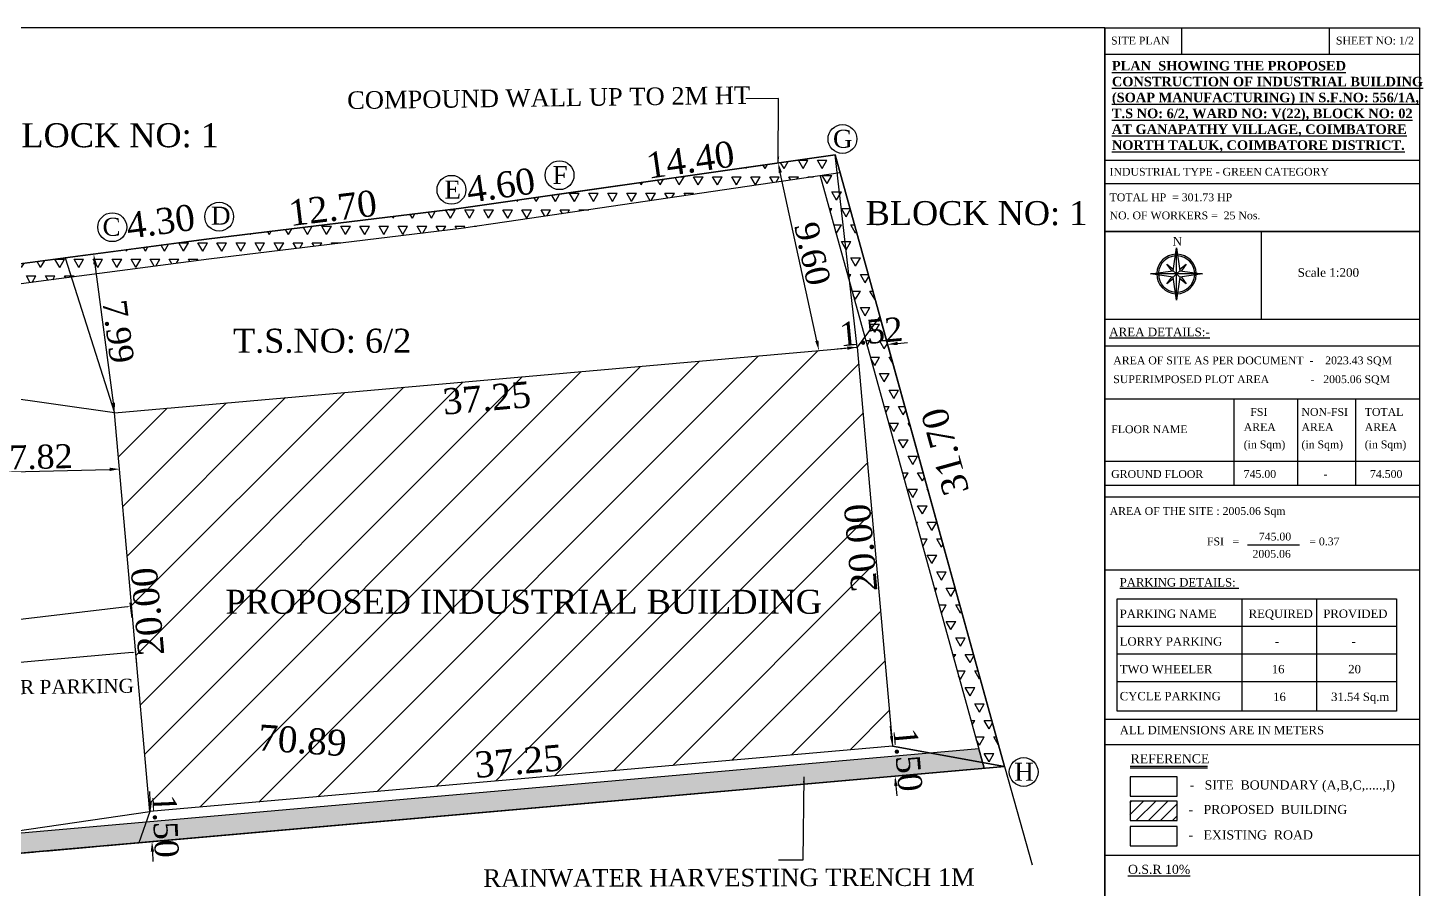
# Model space of a CAD drawing. Header units: metres. Extents: x 3660 to 3928, y -2018 to -1928.
# Drawn here: x 3696.3 to 3766, y -1977.8 to -1934.8 of the extents above; entities that cross this region are included whole.
import ezdxf

# ---------------------------------------------------------------- set-up
doc = ezdxf.new("R2010")
doc.units = ezdxf.units.M
doc.header["$LTSCALE"] = 2
for name, pattern in [('ACAD_ISO02W100', [15, 12, -3]), ('CONTINOUS', [0]), ('PHANTOM', [2.5, 1.25, -0.25, 0.25, -0.25, 0.25, -0.25])]:
    doc.linetypes.add(name, pattern=pattern)
for name, color, linetype in [('3', 4, 'PHANTOM'), ('BLK_1_LVL_0_BLDG_FOOT_PRINT', 1, 'Continuous'), ('BLK_1_LVL_0_FRONT_SETBACK', 2, 'Continuous'), ('BLK_1_LVL_0_REAR_SETBACK', 11, 'Continuous'), ('BLK_1_LVL_0_SIDE_SETBACK1', 171, 'Continuous'), ('BLK_1_LVL_0_SIDE_SETBACK2', 102, 'Continuous'), ('PLOT_BOUNDARY', 70, 'Continuous'), ('RWH', 130, 'Continuous')]:
    doc.layers.add(name, color=color, linetype=linetype)
doc.layers.add('SHORTEST_DIST_TO_ROAD', color=6, linetype='Continuous', plot=False)
doc.styles.add('1', font='times.ttf')
doc.styles.add('ANAND', font='times.ttf')
doc.styles.get("Standard").update_dxf_attribs({"font": 'arial.ttf'})
doc.styles.add('style3', font='times.ttf')
doc.dimstyles.new('SETBACK', dxfattribs={"dimtxt": 1.25, "dimasz": 0.5, "dimexe": 0.18, "dimexo": 0.0625, "dimgap": 0.09, "dimtad": 1, "dimzin": 0, "dimdsep": 46, "dimtxsty": 'ANAND', "dimcen": 0.09, "dimse1": 1, "dimse2": 1, "dimadec": 0, "dimazin": 0, "dimtfac": 1, "dimtix": 1, "dimtofl": 0, "dimtmove": 2, "dimatfit": 0, "dimfxl": 0, "dimtolj": 1, "dimtzin": 0, "dimarcsym": 0})
doc.dimstyles.new('SITE PLAN', dxfattribs={"dimtxt": 1.75, "dimasz": 0.5, "dimexe": 0.18, "dimexo": 0.0625, "dimgap": 0.09, "dimtad": 1, "dimzin": 0, "dimdsep": 46, "dimtxsty": 'ANAND', "dimcen": 0.09, "dimse1": 1, "dimse2": 1, "dimsd1": 1, "dimsd2": 1, "dimadec": 0, "dimazin": 0, "dimtfac": 1, "dimtix": 1, "dimtofl": 0, "dimtmove": 2, "dimatfit": 0, "dimfxl": 0, "dimtolj": 1, "dimtzin": 0, "dimarcsym": 0})
doc.dimstyles.new('STANDARD$0', dxfattribs={"dimtxt": 7, "dimasz": 3, "dimexe": 3, "dimexo": 1, "dimgap": 1.5, "dimtad": 1, "dimdec": 1, "dimzin": 1, "dimdsep": 46, "dimlunit": 4, "dimtxsty": 'Standard', "dimblk": 'OBLIQUE', "dimcen": 0.09375, "dimdle": 1, "dimclrd": 8, "dimclre": 8, "dimclrt": 7, "dimadec": 1, "dimazin": 0, "dimtfac": 1, "dimtdec": 1, "dimtix": 1, "dimtmove": 2, "dimatfit": 3, "dimldrblk": 'ARCHTICK', "dimfxl": 0, "dimfrac": 2, "dimtolj": 1, "dimtzin": 0, "dimarcsym": 0})
doc.dimstyles.new('V1', dxfattribs={"dimtxt": 0.5, "dimasz": 0.3, "dimexe": 0.18, "dimexo": 0.0625, "dimgap": 0.09, "dimtad": 1, "dimzin": 0, "dimdsep": 46, "dimtxsty": 'ANAND', "dimcen": 0.09, "dimse1": 1, "dimse2": 1, "dimadec": 0, "dimazin": 0, "dimtfac": 1, "dimtix": 1, "dimtofl": 0, "dimtmove": 2, "dimatfit": 0, "dimfxl": 0, "dimtolj": 1, "dimtzin": 0, "dimarcsym": 0})

# ---------------------------------------------------------------- blocks, each defined once
blk = doc.blocks.new('*D80')
at = {"layer": 'Defpoints', "color": 0}
for p in [(3700.861, -1945.622), (3700.905, -1945.953), (3686.629, -1947.832)]:
    blk.add_point(p, dxfattribs=at)
at = {"color": 0, "insert": (3693.693, -1945.949), "char_height": 1.3, "attachment_point": 5, "rotation": 7.49711, "style": 'ANAND'}
blk.add_mtext('\\A1;14.40', dxfattribs=at)
blk = doc.blocks.new('*D81')
at = {"layer": 'Defpoints', "color": 0}
for p in [(3736.585, -1941.166), (3722.272, -1942.803), (3722.33, -1943.207)]:
    blk.add_point(p, dxfattribs=at)
at = {"color": 0, "insert": (3729.349, -1941.426), "char_height": 1.3, "attachment_point": 5, "rotation": 8.14837, "style": 'ANAND'}
blk.add_mtext('\\A1;14.40', dxfattribs=at)
blk = doc.blocks.new('*D82')
at = {"layer": 'Defpoints', "color": 0}
for p in [(3717.707, -1943.371), (3722.33, -1943.207), (3717.777, -1943.859)]:
    blk.add_point(p, dxfattribs=at)
at = {"color": 0, "insert": (3719.877, -1942.701), "char_height": 1.3, "attachment_point": 5, "rotation": 8.14837, "style": 'ANAND'}
blk.add_mtext('\\A1;4.60', dxfattribs=at)
blk = doc.blocks.new('*D83')
at = {"layer": 'Defpoints', "color": 0}
for p in [(3717.718, -1943.377), (3717.777, -1943.859), (3705.167, -1945.384)]:
    blk.add_point(p, dxfattribs=at)
at = {"color": 0, "insert": (3711.481, -1943.838), "char_height": 1.3, "attachment_point": 5, "rotation": 6.89695, "style": 'ANAND'}
blk.add_mtext('\\A1;12.70', dxfattribs=at)
blk = doc.blocks.new('*D73')
at = {"layer": 'Defpoints', "color": 0}
for p in [(3705.113, -1944.968), (3705.168, -1945.384), (3700.905, -1945.953)]:
    blk.add_point(p, dxfattribs=at)
at = {"color": 0, "insert": (3702.881, -1944.507), "char_height": 1.3, "attachment_point": 5, "rotation": 7.61201, "style": 'ANAND'}
blk.add_mtext('\\A1;4.30', dxfattribs=at)
blk = doc.blocks.new('*D84')
at = {"layer": 'Defpoints', "color": 0}
for p in [(3674.319, -1966.893), (3745.066, -1971.391), (3745.044, -1971.716)]:
    blk.add_point(p, dxfattribs=at)
at = {"color": 0, "insert": (3709.967, -1970.431), "char_height": 1.3, "attachment_point": 5, "rotation": 356.09877, "style": 'ANAND'}
blk.add_mtext('\\A1;70.89', dxfattribs=at)
blk = doc.blocks.new('*D86')
at = {"layer": 'Defpoints', "color": 0}
for p in [(3736.585, -1941.166), (3743.835, -1972.051), (3745.044, -1971.716)]:
    blk.add_point(p, dxfattribs=at)
at = {"color": 0, "insert": (3742.087, -1955.998), "char_height": 1.3, "attachment_point": 5, "rotation": 105.47755, "style": 'ANAND'}
blk.add_mtext('\\A1;31.70', dxfattribs=at)
blk = doc.blocks.new('*D87')
at = {"layer": 'Defpoints', "color": 0}
for p in [(3737.691, -1950.781), (3737.776, -1951.745), (3700.585, -1954.055)]:
    blk.add_point(p, dxfattribs=at)
at = {"color": 0, "insert": (3719.179, -1953.327), "char_height": 1.3, "attachment_point": 5, "rotation": 5.04129, "style": 'ANAND'}
blk.add_mtext('\\A1;37.25', dxfattribs=at)
blk = doc.blocks.new('*D88')
at = {"layer": 'Defpoints', "color": 0}
for p in [(3700.585, -1954.055), (3701.75, -1953.952), (3702.342, -1973.977)]:
    blk.add_point(p, dxfattribs=at)
at = {"color": 0, "insert": (3702.242, -1963.984), "char_height": 1.3, "attachment_point": 5, "rotation": 95.04129, "style": 'ANAND'}
blk.add_mtext('\\A1;20.00', dxfattribs=at)
blk = doc.blocks.new('*D89')
at = {"layer": 'Defpoints', "color": 0}
for p in [(3737.691, -1950.781), (3739.448, -1970.704), (3738.002, -1970.831)]:
    blk.add_point(p, dxfattribs=at)
at = {"color": 0, "insert": (3737.873, -1960.804), "char_height": 1.3, "attachment_point": 5, "rotation": 95.04129, "style": 'ANAND'}
blk.add_mtext('\\A1;20.00', dxfattribs=at)
blk = doc.blocks.new('*D90')
at = {"layer": 'Defpoints', "color": 0}
for p in [(3739.448, -1970.704), (3702.277, -1973.237), (3702.342, -1973.977)]:
    blk.add_point(p, dxfattribs=at)
at = {"color": 0, "insert": (3720.778, -1971.467), "char_height": 1.3, "attachment_point": 5, "rotation": 5.04129, "style": 'ANAND'}
blk.add_mtext('\\A1;37.25', dxfattribs=at)
blk = doc.blocks.new('*D91')
at = {"layer": 'Defpoints', "color": 0}
for p in [(3701.64, -1966.021), (3701.698, -1966.67, 0.001), (3674.694, -1969.052, 0.001)]:
    blk.add_point(p, dxfattribs=at)
at = {"layer": 'SHORTEST_DIST_TO_ROAD', "color": 0, "lineweight": -2}
for p, q in [((3701.692, -1966.608), (3701.625, -1965.842)), ((3701.461, -1966.037), (3688.674, -1967.165)), ((3674.816, -1968.387), (3687.603, -1967.259)), ((3674.689, -1968.99), (3674.621, -1968.224))]:
    blk.add_line(p, q, dxfattribs=at)
at = {"layer": 'SHORTEST_DIST_TO_ROAD', "color": 0}
for points in [[(3701.458, -1966.007), (3701.464, -1966.067), (3701.64, -1966.021)], [(3674.813, -1968.358), (3674.819, -1968.417), (3674.637, -1968.403)]]:
    blk.add_solid(points, dxfattribs=at)
at = {"layer": 'SHORTEST_DIST_TO_ROAD', "color": 0, "insert": (3688.139, -1967.212), "char_height": 0.18, "attachment_point": 5}
blk.add_mtext('\\A1;27.1085', dxfattribs=at)
blk = doc.blocks.new('*D95')
at = {"color": 0, "lineweight": -2}
for p, q in [((3739.706, -1950.595), (3740.204, -1950.549)), ((3737.193, -1950.827), (3736.695, -1950.873))]:
    blk.add_line(p, q, dxfattribs=at)
at = {"color": 0}
for points in [[(3739.699, -1950.512), (3739.714, -1950.678), (3739.208, -1950.641)], [(3737.185, -1950.744), (3737.2, -1950.91), (3737.691, -1950.781)]]:
    blk.add_solid(points, dxfattribs=at)
at = {"layer": 'Defpoints', "color": 0}
for p in [(3737.691, -1950.781, 0.001), (3739.208, -1950.641, 0.001), (3739.208, -1950.641)]:
    blk.add_point(p, dxfattribs=at)
at = {"color": 0, "insert": (3738.385, -1950.012), "char_height": 1.2, "attachment_point": 5, "rotation": 5.278, "style": 'ANAND'}
blk.add_mtext('\\A1;1.52', dxfattribs=at)
blk = doc.blocks.new('*D96')
at = {"color": 0, "lineweight": -2}
for p, q in [((3739.404, -1970.206), (3739.36, -1969.708)), ((3739.624, -1972.696), (3739.668, -1973.194))]:
    blk.add_line(p, q, dxfattribs=at)
at = {"color": 0}
for points in [[(3739.487, -1970.199), (3739.321, -1970.213), (3739.448, -1970.704)], [(3739.707, -1972.689), (3739.541, -1972.703), (3739.58, -1972.198)]]:
    blk.add_solid(points, dxfattribs=at)
at = {"layer": 'Defpoints', "color": 0}
for p in [(3739.448, -1970.704, 0.001), (3739.58, -1972.198, 0.001), (3739.58, -1972.198)]:
    blk.add_point(p, dxfattribs=at)
at = {"color": 0, "insert": (3740.213, -1971.389), "char_height": 1.2, "attachment_point": 5, "rotation": 275.04129, "style": 'ANAND'}
blk.add_mtext('\\A1;1.50', dxfattribs=at)
blk = doc.blocks.new('*D97')
at = {"color": 0, "lineweight": -2}
for p, q in [((3702.364, -1973.476), (3702.343, -1972.976)), ((3702.472, -1975.975), (3702.494, -1976.474))]:
    blk.add_line(p, q, dxfattribs=at)
at = {"color": 0}
for points in [[(3702.448, -1973.472), (3702.281, -1973.479), (3702.386, -1973.975)], [(3702.555, -1975.971), (3702.389, -1975.979), (3702.451, -1975.475)]]:
    blk.add_solid(points, dxfattribs=at)
at = {"layer": 'Defpoints', "color": 0}
for p in [(3702.342, -1973.977, 0.001), (3702.407, -1975.477, 0.001), (3702.451, -1975.475)]:
    blk.add_point(p, dxfattribs=at)
at = {"color": 0, "insert": (3703.12, -1974.695), "char_height": 1.2, "attachment_point": 5, "rotation": 272.47169, "style": 'ANAND'}
blk.add_mtext('\\A1;1.50', dxfattribs=at)
blk = doc.blocks.new('*D98')
at = {"color": 0, "lineweight": -2}
blk.add_line((3735.671, -1950.461), (3733.846, -1942.062), dxfattribs=at)
at = {"color": 0}
for points in [[(3733.928, -1942.044), (3733.765, -1942.079), (3733.74, -1941.573)], [(3735.752, -1950.444), (3735.589, -1950.479), (3735.777, -1950.95)]]:
    blk.add_solid(points, dxfattribs=at)
at = {"layer": 'Defpoints', "color": 0}
for p in [(3733.74, -1941.573, 0.001), (3733.74, -1941.573), (3735.777, -1950.95, 0.001)]:
    blk.add_point(p, dxfattribs=at)
at = {"color": 0, "insert": (3735.445, -1946.113), "char_height": 1.2, "attachment_point": 5, "rotation": 282.25281, "style": 'ANAND'}
blk.add_mtext('\\A1;9.60', dxfattribs=at)
blk = doc.blocks.new('*D99')
at = {"color": 0, "lineweight": -2}
blk.add_line((3700.52, -1953.559), (3699.608, -1946.629), dxfattribs=at)
at = {"color": 0}
for points in [[(3699.69, -1946.618), (3699.525, -1946.639), (3699.542, -1946.133)], [(3700.602, -1953.548), (3700.437, -1953.57), (3700.585, -1954.055)]]:
    blk.add_solid(points, dxfattribs=at)
at = {"layer": 'Defpoints', "color": 0}
for p in [(3699.542, -1946.133, 0.001), (3699.542, -1946.133), (3700.585, -1954.055, 0.001)]:
    blk.add_point(p, dxfattribs=at)
at = {"color": 0, "insert": (3700.76, -1950.002), "char_height": 1.2, "attachment_point": 5, "rotation": 277.49711, "style": 'ANAND'}
blk.add_mtext('\\A1;7.99', dxfattribs=at)
blk = doc.blocks.new('*D100')
at = {"color": 0, "lineweight": -2}
blk.add_line((3693.513, -1957.054), (3700.333, -1956.882), dxfattribs=at)
at = {"color": 0}
for points in [[(3700.331, -1956.799), (3700.335, -1956.965), (3700.833, -1956.869)], [(3693.511, -1956.97), (3693.515, -1957.137), (3693.013, -1957.066)]]:
    blk.add_solid(points, dxfattribs=at)
at = {"layer": 'Defpoints', "color": 0}
for p in [(3693.013, -1957.066, 0.001), (3700.833, -1956.869, 0.001), (3700.833, -1956.869)]:
    blk.add_point(p, dxfattribs=at)
at = {"color": 0, "insert": (3696.905, -1956.266), "char_height": 1.2, "attachment_point": 5, "rotation": 1.44366, "style": 'ANAND'}
blk.add_mtext('\\A1;7.82', dxfattribs=at)
blk = doc.blocks.new('*D125')
at = {"layer": 'Defpoints', "color": 0}
for p in [(3701.464, -1964.361, 0.001), (3674.364, -1966.955), (3674.44, -1967.592, 0.001)]:
    blk.add_point(p, dxfattribs=at)
at = {"layer": 'SHORTEST_DIST_TO_ROAD', "color": 0, "lineweight": -2}
for p, q in [((3701.209, -1963.746), (3688.411, -1965.276)), ((3701.456, -1964.299), (3701.366, -1963.546)), ((3674.543, -1966.934), (3687.341, -1965.404)), ((3674.433, -1967.53), (3674.343, -1966.777))]:
    blk.add_line(p, q, dxfattribs=at)
at = {"layer": 'SHORTEST_DIST_TO_ROAD', "color": 0}
for points in [[(3701.205, -1963.716), (3701.212, -1963.775), (3701.387, -1963.724)], [(3674.539, -1966.904), (3674.547, -1966.964), (3674.364, -1966.955)]]:
    blk.add_solid(points, dxfattribs=at)
at = {"layer": 'SHORTEST_DIST_TO_ROAD', "color": 0, "insert": (3687.876, -1965.34), "char_height": 0.18, "attachment_point": 5}
blk.add_mtext('\\A1;27.2156', dxfattribs=at)

msp = doc.modelspace()

# ---------------------------------------------------------------- hatches: boundary and pattern name
h = msp.add_hatch()
h.set_pattern_fill('ANSI31', color=256, scale=0.6)
h.set_pattern_definition([(45, (1081.234, -1706.6125), (-1.3470384, 1.3470384), [])])
h.paths.add_polyline_path([(3700.5848, -1954.05455), (3702.34227, -1973.97718), (3739.44818, -1970.70389), (3737.6907, -1950.78126)])
h.paths.add_polyline_path([(3716.8498, -1954.91525), (3721.79954, -1954.47861), (3721.55562, -1951.71361), (3716.60588, -1952.15025)], flags=24)
h.paths.add_polyline_path([(3703.83111, -1966.32441), (3703.39447, -1961.37467), (3700.62947, -1961.61858), (3701.06611, -1966.56832)], flags=24)
h.paths.add_polyline_path([(3739.46238, -1963.14429), (3739.02574, -1958.19455), (3736.26074, -1958.43846), (3736.69738, -1963.3882)], flags=9)
h.paths.add_polyline_path([(3718.44841, -1973.05533), (3723.39815, -1972.61869), (3723.15424, -1969.85369), (3718.2045, -1970.29033)], flags=25)
h.paths.add_polyline_path([(3705.81473, -1964.43077), (3735.56686, -1964.43077), (3735.56686, -1962.58925), (3705.81473, -1962.58925)], flags=24)
at = {"extrusion": (-0.001811, 9.34056e-05, 0.999998)}
h = msp.add_hatch(dxfattribs=at)
h.set_pattern_fill('ANSI31', color=256, scale=0.134893, angle=-0.0000856)
h.set_pattern_definition([(44.999914, (2080.74123, -1882.15917), (-0.30284394, 0.30284485), [])])
h.paths.add_polyline_path([(3753.67223, -1973.4541), (3751.31657, -1973.45407), (3751.31656, -1974.42265), (3753.67222, -1974.42268)])
at = {"layer": '3', "linetype": 'CONTINOUS'}
h = msp.add_hatch(dxfattribs=at)
h.set_pattern_fill('TRIANG', color=3, scale=0.1)
h.set_pattern_definition([(60, (1060.84346, -1708.41125), (-0.47625, 0.8248892), [0.47625, -0.47625]), (120, (1060.84346, -1708.41125), (-0.9525, 5e-10), [0.47625, -0.47625]), (0, (1060.6053, -1707.9988), (0.47625, 0.8248892), [0.47625, -0.47625])])
h.paths.add_polyline_path([(3717.90756, -1944.85009), (3720.18962, -1944.52334), (3736.83509, -1942.0704), (3736.58457, -1941.16567), (3717.77664, -1943.85864), (3705.167, -1945.38389), (3700.90489, -1945.95349), (3686.62854, -1947.83227), (3691.30239, -1947.21719), (3691.47599, -1948.21659), (3696.77408, -1947.50573), (3705.29328, -1946.37591)])
h = msp.add_hatch(dxfattribs=at)
h.set_pattern_fill('TRIANG', color=3, scale=0.1)
h.paths.add_polyline_path([(3736.83509, -1942.0704), (3735.83814, -1942.21732), (3744.03117, -1971.80543), (3745.04405, -1971.71608)])
h = msp.add_hatch(dxfattribs=at)
h.set_pattern_fill('TRIANG', color=3, scale=0.1)
h.set_pattern_definition([(60, (1060.84346, -1708.41125), (-0.47625, 0.8248892), [0.47625, -0.47625]), (120, (1060.84346, -1708.41125), (-0.9525, 5e-10), [0.47625, -0.47625]), (0, (1060.6053, -1707.9988), (0.47625, 0.8248892), [0.47625, -0.47625])])
h.paths.add_polyline_path([(3676.04022, -1976.79936), (3676.21136, -1977.78814), (3744.03117, -1971.80543), (3743.76533, -1970.84537)])
h.paths.add_polyline_path([(3700.31931, -1975.66146), (3700.30975, -1975.66231), (3702.86205, -1975.43716), (3702.87161, -1975.43631)], flags=17)

# ---------------------------------------------------------------- linework, layer by layer
at = {"extrusion": (-0.003553, 0.000460823, 0.999994)}
for p, q in [((3753.91421, -1936.16803, 0.00309), (3753.91637, -1934.83478, 0.00248)), ((3761.28299, -1936.16792, 0.00309), (3761.28515, -1934.83467, 0.00248))]:
    msp.add_line(p, q, dxfattribs=at)
at = {"extrusion": (1.1511e-12, -3.88668e-05, 1)}
for p, q in [((3765.77923, -1936.16792, 0.00169), (3750.06687, -1936.16792, 0.00169)), ((3750.06694, -1941.43855, 0.00302), (3765.77931, -1941.43855, 0.00302)), ((3750.06694, -1944.99678, 0.00302), (3765.77931, -1944.99678, 0.00302)), ((3765.77932, -1944.99678, 0.00302), (3750.06696, -1944.99678, 0.00302)), ((3757.88021, -1944.99678, 0.00302), (3757.88021, -1949.39064, 0.00285)), ((3765.77932, -1949.39064, 0.00285), (3750.06696, -1949.39064, 0.00285)), ((3765.77923, -1950.72678, 0.0022), (3750.06687, -1950.72678, 0.0022))]:
    msp.add_line(p, q, dxfattribs=at)
at = {"color": 5}
for p, q in [((3736.58457, -1941.16567, 0.00131), (3722.32994, -1943.20669, 0.00131)), ((3736.58457, -1941.16567, 0.00131), (3745.04405, -1971.71608, 0.00131)), ((3722.32994, -1943.20669, 0.00131), (3717.77664, -1943.85864, 0.00131)), ((3717.77664, -1943.85864, 0.00131), (3705.167, -1945.38389, 0.00131)), ((3705.167, -1945.38389, 0.00131), (3700.90489, -1945.95349, 0.00131)), ((3700.90489, -1945.95349, 0.00131), (3686.62854, -1947.83227, 0.00131)), ((3745.04405, -1971.71608, 0.00131), (3676.21136, -1977.78814, 0.00131)), ((3745.04405, -1971.71608, 0.00131), (3745.04405, -1971.71608, 0.00131))]:
    msp.add_line(p, q, dxfattribs=at)
at = {"color": 1, "extrusion": (1.1511e-12, -3.88668e-05, 1)}
msp.add_line((3750.06694, -1942.60017, 0.00302), (3765.77931, -1942.60017, 0.00302), dxfattribs=at)
at = {"linetype": 'ByBlock', "extrusion": (1.1511e-12, -3.88668e-05, 1)}
for p, q in [((3753.48228, -1946.96162, 0.00292), (3753.64477, -1945.82419, 0.00297)), ((3753.64477, -1945.82419, 0.00297), (3753.80726, -1946.96162, 0.00292)), ((3753.64477, -1947.12411, 0.00292), (3753.64477, -1945.82419, 0.00297)), ((3752.34485, -1947.12411, 0.00292), (3753.48228, -1946.96162, 0.00292)), ((3753.1573, -1946.63664, 0.00294), (3753.48228, -1946.88037, 0.00293)), ((3753.40103, -1946.96162, 0.00292), (3753.1573, -1946.63664, 0.00294)), ((3753.48228, -1946.96162, 0.00292), (3753.64477, -1947.12411, 0.00292)), ((3753.80726, -1946.96162, 0.00292), (3753.64477, -1947.12411, 0.00292)), ((3753.80726, -1946.88037, 0.00293), (3754.13224, -1946.63664, 0.00294)), ((3753.80726, -1946.96162, 0.00292), (3754.94468, -1947.12411, 0.00292)), ((3754.13224, -1946.63664, 0.00294), (3753.8885, -1946.96162, 0.00292)), ((3753.48228, -1947.2866, 0.00291), (3752.34485, -1947.12411, 0.00292)), ((3753.64477, -1947.12411, 0.00292), (3752.34485, -1947.12411, 0.00292)), ((3753.1573, -1947.61158, 0.0029), (3753.40103, -1947.2866, 0.00291)), ((3753.48228, -1947.36784, 0.00291), (3753.1573, -1947.61158, 0.0029)), ((3753.64477, -1947.12411, 0.00292), (3753.48228, -1947.2866, 0.00291)), ((3753.64477, -1948.42402, 0.00287), (3753.48228, -1947.2866, 0.00291)), ((3753.64477, -1948.42402, 0.00287), (3753.64477, -1947.12411, 0.00292)), ((3753.64477, -1947.12411, 0.00292), (3753.80726, -1947.2866, 0.00291)), ((3754.94468, -1947.12411, 0.00292), (3753.64477, -1947.12411, 0.00292)), ((3753.80726, -1947.2866, 0.00291), (3753.64477, -1948.42402, 0.00287)), ((3754.94468, -1947.12411, 0.00292), (3753.80726, -1947.2866, 0.00291)), ((3754.13224, -1947.61158, 0.0029), (3753.80726, -1947.36784, 0.00291)), ((3753.8885, -1947.2866, 0.00291), (3754.13224, -1947.61158, 0.0029))]:
    msp.add_line(p, q, dxfattribs=at)
at = {"extrusion": (-1.90301e-09, 0.000430075, 1)}
for p, q in [((3765.77949, -1953.37264, 0.01278), (3750.0667, -1953.37268, 0.01278)), ((3756.50071, -1953.37267, 0.01278), (3756.50072, -1956.48625, 0.01412)), ((3759.68362, -1953.37266, 0.01278), (3759.68363, -1956.48625, 0.01412)), ((3762.59338, -1953.37265, 0.01278), (3762.59339, -1956.48624, 0.01412)), ((3765.7795, -1956.48623, 0.01412), (3750.06671, -1956.48627, 0.01412)), ((3765.77972, -1956.48623, 0.01412), (3750.06693, -1956.48627, 0.01412)), ((3756.50094, -1956.48625, 0.01412), (3756.50094, -1957.68086, 0.01463)), ((3759.68385, -1956.48625, 0.01412), (3759.68385, -1957.68085, 0.01463)), ((3762.59361, -1956.48624, 0.01412), (3762.59361, -1957.68084, 0.01463)), ((3765.77951, -1957.68084, 0.01463), (3750.06672, -1957.68088, 0.01463)), ((3765.77972, -1957.68084, 0.01463), (3750.06693, -1957.68088, 0.01463))]:
    msp.add_line(p, q, dxfattribs=at)
at = {"extrusion": (1.8851e-12, 2.24512e-06, 1)}
for p, q in [((3750.06687, -1958.25233, 0.00174), (3765.77888, -1958.25224, 0.00174)), ((3757.19208, -1960.65546, 0.01557), (3759.79266, -1960.65544, 0.01557))]:
    msp.add_line(p, q, dxfattribs=at)
at = {"extrusion": (-0.001762, -0.000297138, 0.999998)}
msp.add_line((3750.06697, -1961.89226, 0.0131), (3765.77938, -1961.89213, 0.04079), dxfattribs=at)
at = {"extrusion": (-0.001811, 0.000112, 0.999998)}
for p, q in [((3756.92627, -1968.9536, 0.02625), (3756.92543, -1963.34939, 0.02562)), ((3760.66034, -1968.95355, 0.033), (3760.6595, -1963.34861, 0.03237)), ((3764.64231, -1964.73065, 0.03974), (3750.67179, -1964.73274, 0.01444)), ((3764.64231, -1964.73065, 0.03974), (3750.67179, -1964.73274, 0.01444)), ((3764.64231, -1964.73065, 0.03974), (3750.67179, -1964.73274, 0.01444)), ((3764.64233, -1966.11376, 0.0399), (3750.67181, -1966.11585, 0.0146)), ((3764.64233, -1966.11376, 0.0399), (3750.67181, -1966.11585, 0.0146)), ((3764.64235, -1967.49686, 0.04005), (3750.67183, -1967.49895, 0.01475)), ((3764.64235, -1967.49686, 0.04005), (3750.67183, -1967.49895, 0.01475))]:
    msp.add_line(p, q, dxfattribs=at)
at = {"linetype": 'CONTINOUS', "extrusion": (6.20985e-10, 1.01595e-05, 1)}
for p, q in [((3750.06694, -1969.35443, 0.02603), (3765.77928, -1969.35429, 0.02473)), ((3750.06695, -1970.62336, 0.02604), (3765.77929, -1970.62322, 0.02471)), ((3750.06695, -1976.15286, 0.02604), (3765.77929, -1976.15272, 0.02471))]:
    msp.add_line(p, q, dxfattribs=at)
at = {"color": 5, "linetype": 'ACAD_ISO02W100', "ltscale": 0.1}
msp.add_line((3676.21136, -1977.78814, 0.00131), (3745.04405, -1971.71608, 0.00131), dxfattribs=at)
msp.add_line((3745.04405, -1971.71608, 0.00131), (3746.43183, -1976.63059, 0.00131))
at = {"extrusion": (-0.001811, 9.34056e-05, 0.999998)}
for p, q in [((3751.32279, -1971.70268, -0.02269), (3755.1945, -1971.70273, -0.01568)), ((3751.32279, -1971.79682, -0.02268), (3755.1945, -1971.79687, -0.01567))]:
    msp.add_line(p, q, dxfattribs=at)
for points, elevation in [([(3660.38634, -1934.83478), (3660.38634, -2005.34153), (3750.06687, -2005.34153), (3750.06687, -1934.83478)], 0.00174), ([(3671.36858, -1949.90558), (3676.21136, -1977.78814), (3676.21136, -1977.78814), (3745.04405, -1971.71608), (3745.04405, -1971.71608), (3736.58457, -1941.16567), (3722.32994, -1943.20669), (3717.77664, -1943.85864), (3705.16828, -1945.38372), (3700.90489, -1945.95349), (3686.62854, -1947.83227)], 0.00131), ([(3676.21136, -1977.78814), (3745.04405, -1971.71608), (3745.04405, -1971.71608), (3676.21136, -1977.78814)], 0.00131)]:
    msp.add_lwpolyline(points, close=True, dxfattribs=dict(elevation=elevation))
at = {"extrusion": (-0.001811, 1.01433e-05, 0.999998), "elevation": -6.79896}
msp.add_lwpolyline([(3750.66564, -1963.34957), (3764.63618, -1963.34938), (3764.63626, -1968.95343), (3750.66572, -1968.95362)], close=True, dxfattribs=at)
at = {"extrusion": (-0.001811, 9.34056e-05, 0.999998)}
for points, elevation in [([(3753.67226, -1972.23233), (3751.3166, -1972.23231), (3751.31658, -1973.20088), (3753.67224, -1973.20091)], -6.95782), ([(3753.67223, -1973.4541), (3751.31657, -1973.45407), (3751.31656, -1974.42265), (3753.67222, -1974.42268)], -6.95785), ([(3753.67219, -1974.71402), (3751.31653, -1974.71399), (3751.31652, -1975.68257), (3753.67218, -1975.6826)], -6.95755)]:
    msp.add_lwpolyline(points, close=True, dxfattribs=dict(at, elevation=elevation))
for centre in [(3736.95014, -1940.38221), (3722.81485, -1942.19172), (3717.41379, -1942.91866), (3705.80894, -1944.25979), (3700.46632, -1944.78845), (3746.00633, -1971.99571)]:
    msp.add_circle(centre, 0.72067)
at = {"linetype": 'ByBlock', "extrusion": (1.1511e-12, -3.88668e-05, 1)}
for radius, start, end in [(0.98839, 92.5891153, 177.4108804), (0.90834, 93.5464027, 176.453593), (0.98839, 2.5891153, 87.4108804), (0.90834, 3.5464027, 86.453593), (0.98839, 179.9999978, 267.4108804), (0.90834, 179.9999978, 266.453593), (0.98839, 269.9999978, 357.4108804), (0.90834, 269.9999978, 356.453593)]:
    msp.add_arc((3753.64477, -1947.12411, 0.0786), radius, start, end, dxfattribs=at)
at = {"layer": '3', "color": 6, "linetype": 'CONTINOUS'}
for p, q in [((3750.06687, -1934.83478, 0.00169), (3750.06687, -2005.34153, 0.00169)), ((3750.06687, -1934.83478, 0.00248), (3765.77923, -1934.83478, 0.00248)), ((3765.77923, -1934.83478, 0.00169), (3765.77923, -2005.34153, 0.00169))]:
    msp.add_line(p, q, dxfattribs=at)
at = {"layer": '3', "color": 2, "linetype": 'CONTINOUS'}
for p, q in [((3745.04405, -1971.71608, 0.00131), (3736.58457, -1941.16567, 0.00131)), ((3736.58457, -1941.16567, 0.00131), (3745.04405, -1971.71608, 0.00131)), ((3735.83814, -1942.21732, 0.00131), (3744.03117, -1971.80543, 0.00131))]:
    msp.add_line(p, q, dxfattribs=at)
at = {"layer": '3', "color": 3, "linetype": 'CONTINOUS', "elevation": 0.00131}
msp.add_lwpolyline([(3691.30239, -1947.21719), (3686.62854, -1947.83227), (3705.167, -1945.38389), (3717.77664, -1943.85864), (3736.58457, -1941.16567), (3736.83509, -1942.0704), (3720.18962, -1944.52334), (3717.90756, -1944.85009), (3705.29328, -1946.37591), (3696.77408, -1947.50573), (3691.47599, -1948.21659)], close=True, dxfattribs=at)
at = {"layer": 'BLK_1_LVL_0_BLDG_FOOT_PRINT', "color": 1, "elevation": 0.00131}
msp.add_lwpolyline([(3737.6907, -1950.78126), (3739.44818, -1970.70389), (3702.34227, -1973.97718), (3700.5848, -1954.05455), (3737.6907, -1950.78126)], close=True, dxfattribs=at)
at = {"layer": 'BLK_1_LVL_0_FRONT_SETBACK', "color": 2, "elevation": 0.00131}
msp.add_lwpolyline([(3700.5848, -1954.05455), (3671.36858, -1949.90558), (3676.21136, -1977.78814), (3702.34227, -1973.97718)], close=True, dxfattribs=at)
at = {"layer": 'BLK_1_LVL_0_REAR_SETBACK', "elevation": 0.00131}
msp.add_lwpolyline([(3738.82134, -1949.24351), (3737.6907, -1950.78126), (3739.44818, -1970.70389), (3745.04405, -1971.71608)], close=True, dxfattribs=at)
at = {"layer": 'BLK_1_LVL_0_SIDE_SETBACK1', "elevation": 0.00131}
msp.add_lwpolyline([(3745.04405, -1971.71608), (3739.44818, -1970.70389), (3702.34227, -1973.97718), (3701.801, -1975.53076)], close=True, dxfattribs=at)
at = {"layer": 'BLK_1_LVL_0_SIDE_SETBACK2', "elevation": 0.00131}
msp.add_lwpolyline([(3736.58457, -1941.16567), (3722.32994, -1943.20669), (3717.77664, -1943.85864), (3705.167, -1945.38389), (3700.90489, -1945.95349), (3698.11964, -1946.32003), (3700.5848, -1954.05455), (3737.6907, -1950.78126)], close=True, dxfattribs=at)
at = {"layer": 'PLOT_BOUNDARY', "color": 70, "elevation": 0.00131}
msp.add_lwpolyline([(3676.21136, -1977.78814), (3745.04405, -1971.71608), (3736.58457, -1941.16567), (3722.32994, -1943.20669), (3717.77664, -1943.85864), (3705.167, -1945.38389), (3700.90489, -1945.95349), (3686.62854, -1947.83227), (3671.36858, -1949.90558)], close=True, dxfattribs=at)
at = {"layer": 'RWH', "color": 4, "elevation": 0.00131}
msp.add_lwpolyline([(3676.04022, -1976.79936), (3676.21136, -1977.78814), (3744.03117, -1971.80543), (3743.76533, -1970.84537), (3676.04022, -1976.79936)], dxfattribs=at)

# ---------------------------------------------------------------- texts
at = {"extrusion": (-0.003553, 0.00096256, 0.999993), "style": 'ANAND'}
for s, height, p in [('SITE PLAN', 0.390029, (3750.3476, -1935.64892, -15.18123)), ('SHEET NO: 1/2', 0.3900288, (3761.58566, -1935.64871, -15.22115))]:
    msp.add_text(s, height=height, rotation=0.0008894, dxfattribs=at).set_placement(p)
for s, height, rotation, style, p in [('COMPOUND WALL UP TO 2M HT ', 0.8775, 0.7428297, '1', (3712.20755, -1938.88635, -703.72622)), ('G', 0.89712, 360, 'style3', (3736.47764, -1940.82067)), ('F', 0.89712, 360, 'style3', (3722.46231, -1942.63018)), ('E', 0.89712, 360, 'style3', (3717.06124, -1943.35712)), ('D', 0.89712, 360, 'style3', (3705.39984, -1944.66098)), ('C', 0.89712, 360, 'style3', (3699.9795, -1945.21642)), ('TWO WHEELER PARKING', 0.702, 0.7428297, '1', (3688.82917, -1968.20282, 0.00105)), ('H', 0.89712, 360, 'style3', (3745.53383, -1972.43417)), ('RAINWATER HARVESTING TRENCH 1M', 0.8775, 0.1224409, '1', (3719.00645, -1977.73418, -703.72753))]:
    msp.add_text(s, height=height, rotation=rotation, dxfattribs=dict(style=style)).set_placement(p)
at = {"style": 'ANAND'}
for s, p in [('BLOCK NO: 1', (3694.71705, -1940.79436, 0.00131)), ('BLOCK NO: 1', (3738.11091, -1944.68283, 0.00131)), ('T.S.NO: 6/2', (3706.49807, -1951.05648, 0.00131)), ('PROPOSED INDUSTRIAL BUILDING', (3706.12165, -1964.09617, 0.00131))]:
    msp.add_text(s, height=1.2, dxfattribs=at).set_placement(p)
at = {"color": 1, "extrusion": (1.1511e-12, -3.88668e-05, 1), "style": 'ANAND'}
for s, p in [('INDUSTRIAL TYPE - GREEN CATEGORY ', (3750.29853, -1942.21535, 0.07962)), ('TOTAL HP  = 301.73 HP', (3750.29854, -1943.48892, 0.07914)), ('NO. OF WORKERS =  25 Nos.', (3750.29854, -1944.39507, 0.07947))]:
    msp.add_text(s, height=0.3900288, rotation=0.0008873, dxfattribs=at).set_placement(p)
at = {"extrusion": (1.1511e-12, -3.88668e-05, 1), "style": 'ANAND'}
for s, height, p in [('N ', 0.433365, (3753.44372, -1945.70565, 0.07645)), ('Scale 1:200', 0.4333653, (3759.6943, -1947.26624, 0.0786))]:
    msp.add_text(s, height=height, rotation=0.0008873, dxfattribs=at).set_placement(p)
at = {"extrusion": (7.10341e-05, -8.82041e-05, 1), "style": 'ANAND'}
msp.add_text('%%UAREA DETAILS:-', height=0.4290317, rotation=0.0008873, dxfattribs=at).set_placement((3750.28073, -1950.23471, 0.44111))
at = {"extrusion": (0.000188735, -0.000269643, 1), "style": 'ANAND'}
for s, p in [('AREA OF SITE AS PER DOCUMENT  -    2023.43 SQM ', (3750.48313, -1951.63585, 1.23431)), ('SUPERIMPOSED PLOT AREA              -   2005.06 SQM ', (3750.48313, -1952.57511, 1.23457))]:
    msp.add_text(s, height=0.3900288, rotation=0.0008873, dxfattribs=at).set_placement(p)
at = {"extrusion": (-1.90301e-09, 0.000430075, 1), "style": 'ANAND'}
for s, height, p in [('FSI ', 0.390029, (3757.33122, -1954.20928, -0.82733)), ('NON-FSI', 0.390029, (3759.88716, -1954.20928, -0.82733)), ('TOTAL', 0.390029, (3763.04736, -1954.20927, -0.82733)), ('FLOOR NAME', 0.390029, (3750.37942, -1955.07418, -0.82733)), ('AREA', 0.390029, (3757.00096, -1954.96782, -0.82733)), ('AREA', 0.390029, (3759.88717, -1954.96781, -0.82733)), ('AREA', 0.390029, (3763.04736, -1954.9678, -0.82733)), ('(in Sqm)', 0.390029, (3757.00096, -1955.83098, -0.82733)), ('(in Sqm)', 0.390029, (3759.88717, -1955.83097, -0.82733)), ('(in Sqm)', 0.390029, (3763.04737, -1955.83096, -0.82733)), ('GROUND FLOOR', 0.3900288, (3750.37965, -1957.30829, -0.82733)), ('745.00', 0.390029, (3757.00118, -1957.30827, -0.82733)), ('-', 0.39003, (3760.98477, -1957.30826, -0.82733)), ('74.500', 0.390029, (3763.30997, -1957.30817, -0.82733))]:
    msp.add_text(s, height=height, rotation=0.0008873, dxfattribs=at).set_placement(p)
at = {"extrusion": (1.8851e-12, 2.24512e-06, 1), "style": 'ANAND'}
for s, height, p in [('AREA OF THE SITE : 2005.06 Sqm', 0.3900288, (3750.30058, -1959.15762, 0.01066)), ('FSI', 0.390029, (3755.16338, -1960.67547, 0.01117)), ('  745.00', 0.390029, (3757.45917, -1960.43253, 0.01117)), ('= 0.37', 0.390029, (3760.27809, -1960.67546, 0.01117)), ('= ', 0.390029, (3756.44316, -1960.67548, 0.01117)), ('2005.06', 0.390029, (3757.44071, -1961.29618, 0.01117))]:
    msp.add_text(s, height=height, rotation=0.0008873, dxfattribs=at).set_placement(p)
at = {"extrusion": (-0.001811, 0.000112, 0.999998), "style": 'ANAND'}
for s, height, p in [('%%UPARKING DETAILS: ', 0.4194779, (3750.79893, -1962.73329, -6.99892)), ('PARKING NAME', 0.4194779, (3750.79916, -1964.3027, -6.99891)), ('REQUIRED', 0.419478, (3757.24255, -1964.30156, -6.99891)), ('PROVIDED', 0.419478, (3760.97345, -1964.30081, -6.99892)), ('LORRY PARKING', 0.4194779, (3750.79937, -1965.6858, -6.99891)), (' -', 0.419478, (3758.3979, -1965.68456, -6.99891)), (' -', 0.419478, (3762.2249, -1965.6838, -6.99892)), ('TWO WHEELER', 0.4194779, (3750.79957, -1967.0689, -6.99891)), ('16', 0.419478, (3758.39811, -1967.06767, -6.99891)), ('20', 0.419478, (3762.21825, -1967.0669, -6.99892)), ('CYCLE PARKING', 0.4194779, (3750.79978, -1968.41618, -6.99863)), ('16', 0.419478, (3758.4673, -1968.45077, -6.99888)), ('31.54 Sq.m', 0.419478, (3761.36286, -1968.45, -6.99737))]:
    msp.add_text(s, height=height, rotation=0.0008027, dxfattribs=at).set_placement(p)
at = {"extrusion": (-0.001811, 0.000103537, 0.999998), "style": 'ANAND'}
msp.add_text('ALL DIMENSIONS ARE IN METERS', height=0.4194779, rotation=0.0008027, dxfattribs=at).set_placement((3750.8007, -1970.11332, -7.01522))
at = {"extrusion": (-0.001811, 9.34056e-05, 0.999998), "style": 'ANAND'}
for s, height, p in [('REFERENCE', 0.455265, (3751.3432, -1971.56181, -7.00136)), ('    -   SITE  BOUNDARY (A,B,C,.....,I) ', 0.4552653, (3753.60992, -1972.87012, -6.95838)), ('    -   PROPOSED  BUILDING', 0.4552653, (3753.55561, -1974.09482, -6.95842)), ('    -   EXISTING  ROAD', 0.4552653, (3753.55558, -1975.36626, -6.95812))]:
    msp.add_text(s, height=height, rotation=359.9999144, dxfattribs=at).set_placement(p)
at = {"extrusion": (-0.001811, 0.000134517, 0.999998), "style": 'ANAND'}
msp.add_text('%%UO.S.R 10%%%', height=0.4552653, rotation=359.9999144, dxfattribs=at).set_placement((3751.21127, -1977.08427, -7.03505))
at = {"extrusion": (-9.74753e-10, 0.000230988, 1), "insert": (3750.41457, -1936.48464, 0.00168), "char_height": 0.47567116, "width": 15.6739417, "attachment_point": 1, "text_direction": (1, 2e-06, 0), "style": 'ANAND'}
msp.add_mtext('{\\fTimes New Roman|b1|i0|c0|p18;\\LPLAN  SHOWING THE PROPOSED CONSTRUCTION OF INDUSTRIAL BUILDING (SOAP MANUFACTURING) IN S.F.NO: 556/1A, T.S NO: 6/2, WARD NO: V(22), BLOCK NO: 02 AT GANAPATHY VILLAGE, COIMBATORE NORTH TALUK, COIMBATORE DISTRICT.}', dxfattribs=at)

# ---------------------------------------------------------------- dimensions: what is measured, and where the dimension line sits
for base, p1, p2, angle, picture, middle in [((3722.27208, -1942.80255, 0.00131), (3736.58457, -1941.16567, 0.00131), (3722.32994, -1943.20669, 0.00131), 188.1483662, '*D81', (3729.34875, -1941.42613, 0.00131)), ((3743.83546, -1972.05074, 0.00131), (3736.58457, -1941.16567, 0.00131), (3745.04405, -1971.71608, 0.00131), 285.4775502, '*D86', (3742.0867, -1955.99797, 0.00131)), ((3717.70682, -1943.37106, 0.00131), (3722.32994, -1943.20669, 0.00131), (3717.77664, -1943.85864, 0.00131), 188.1483662, '*D82', (3719.87673, -1942.70075, 0.00131)), ((3717.71841, -1943.37729, 0.00131), (3705.167, -1945.38389, 0.00131), (3717.77664, -1943.85864, 0.00131), 6.8969487, '*D83', (3711.48119, -1943.83809, 0.00131)), ((3700.8612, -1945.62151, 0.00131), (3686.62854, -1947.83227, 0.00131), (3700.90489, -1945.95349, 0.00131), 7.4971114, '*D80', (3693.69273, -1945.94915, 0.00131)), ((3737.77576, -1951.74541, 0.00131), (3700.5848, -1954.05455, 0.00131), (3737.6907, -1950.78126, 0.00131), 5.04129, '*D87', (3719.17938, -1953.32731, 0.00131)), ((3701.74997, -1953.95177, 0.00131), (3702.34227, -1973.97718, 0.00131), (3700.5848, -1954.05455, 0.00131), 95.04129, '*D88', (3702.24222, -1963.98409, 0.00131)), ((3745.06619, -1971.3915, 0.00131), (3674.31904, -1966.893, 0.00131), (3745.04405, -1971.71608, 0.00131), 356.098771, '*D84', (3709.96676, -1970.43095, 0.00131)), ((3702.27694, -1973.23659, 0.00131), (3739.44818, -1970.70389, 0.00131), (3702.34227, -1973.97718, 0.00131), 185.04129, '*D90', (3720.77799, -1971.46739, 0.00131))]:
    dim = msp.add_linear_dim(base=base, p1=p1, p2=p2, angle=angle, dimstyle='SITE PLAN', override={"dimtxt": 1.3})
    dim.commit()
    dim.dimension.update_dxf_attribs({"geometry": picture, "text_midpoint": middle, "dimtype": 161})
for p1, p2, distance, dimstyle, override, picture, middle in [((3735.77671, -1950.9501, 0.00131), (3733.74025, -1941.57293, 0.00131), 0, 'SETBACK', {"dimtxt": 1.2, "dimtmove": 1}, '*D98', (3735.4446, -1946.11251)), ((3700.90489, -1945.95349, 0.00131), (3705.16828, -1945.38372, 0.00131), 0.41918, 'SITE PLAN', {"dimtxt": 1.3}, '*D73', (3702.8813, -1944.50664, 0.00131)), ((3700.5848, -1954.05455, 0.00131), (3699.54229, -1946.13281, 0.00131), 0, 'SETBACK', {"dimtxt": 1.2, "dimtmove": 1}, '*D99', (3700.75966, -1950.00207)), ((3737.6907, -1950.78126, 0.00131), (3739.20833, -1950.64106, 0.00131), 0.00042, 'SETBACK', {"dimtxt": 1.2, "dimtmove": 1}, '*D95', (3738.38489, -1950.01161)), ((3737.6907, -1950.78126, 0.00131), (3739.44818, -1970.70389, 0.00131), -1.45177, 'SITE PLAN', {"dimtxt": 1.3}, '*D89', (3737.87349, -1960.80397, 0.00131)), ((3693.01321, -1957.06633, 0.00131), (3700.8331, -1956.86925, 0.00131), 0, 'SETBACK', {"dimtxt": 1.2, "dimtmove": 1}, '*D100', (3696.90547, -1956.2659)), ((3739.44818, -1970.70389, 0.00131), (3739.57999, -1972.19809, 0.00131), 0, 'SETBACK', {"dimtxt": 1.2, "dimtmove": 1}, '*D96', (3740.21348, -1971.38929)), ((3702.34227, -1973.97718, 0.00131), (3702.40703, -1975.4773, 0.00131), 0.04369, 'SETBACK', {"dimtxt": 1.2, "dimtmove": 1}, '*D97', (3703.11976, -1974.69508))]:
    dim = msp.add_aligned_dim(p1=p1, p2=p2, distance=distance, dimstyle=dimstyle, override=override)
    dim.commit()
    dim.dimension.update_dxf_attribs({"geometry": picture, "text_midpoint": middle})
at = {"layer": 'SHORTEST_DIST_TO_ROAD', "color": 1}
dim = msp.add_aligned_dim(p1=(3701.46354, -1964.36094, 0.00131), p2=(3674.44043, -1967.59194, 0.00131), distance=-0.64116, dimstyle='STANDARD$0', override={"dimtxt": 0.18, "dimasz": 0.18, "dimexe": 0.18, "dimexo": 0.0625, "dimgap": 0.09, "dimtad": 0, "dimtih": 1, "dimtoh": 1, "dimdec": 4, "dimzin": 0, "dimlunit": 2, "dimpost": '', "dimcen": 0.09, "dimdle": 0, "dimclrd": 0, "dimclre": 0, "dimclrt": 0, "dimadec": 0, "dimtdec": 4, "dimtix": 0, "dimtofl": 0, "dimtmove": 0, "dimfrac": 0}, dxfattribs=at)
dim.commit()
dim.dimension.update_dxf_attribs({"geometry": '*D125', "text_midpoint": (3687.87587, -1965.33982)})
at = {"layer": 'SHORTEST_DIST_TO_ROAD'}
dim = msp.add_aligned_dim(p1=(3674.69404, -1969.0521, 0.00131), p2=(3701.69767, -1966.66997, 0.00131), distance=0.65138, dimstyle='STANDARD$0', override={"dimtxt": 0.18, "dimasz": 0.18, "dimexe": 0.18, "dimexo": 0.0625, "dimgap": 0.09, "dimtad": 0, "dimtih": 1, "dimtoh": 1, "dimdec": 4, "dimzin": 0, "dimlunit": 2, "dimpost": '', "dimcen": 0.09, "dimdle": 0, "dimclrd": 0, "dimclre": 0, "dimclrt": 0, "dimadec": 0, "dimtdec": 4, "dimtix": 0, "dimtofl": 0, "dimtmove": 0, "dimfrac": 0}, dxfattribs=at)
dim.commit()
dim.dimension.update_dxf_attribs({"geometry": '*D91', "text_midpoint": (3688.13861, -1967.21217)})

# ---------------------------------------------------------------- leaders
msp.add_leader([(3733.74025, -1941.57293, 0.00131), (3733.76202, -1938.36015, 0.00131), (3732.13007, -1938.37461, 0.00131)], dimstyle='V1', override={"dimasz": 0.3, "dimgap": 0.09, "dimtad": 0, "dimarcsym": 1})
at = {"layer": '3', "color": 2, "linetype": 'CONTINOUS'}
msp.add_leader([(3735.02499, -1972.23134), (3734.97951, -1976.39989), (3733.75857, -1976.39989)], dimstyle='V1', override={"dimgap": 0.09, "dimtad": 0, "dimarcsym": 1}, dxfattribs=at)

doc.saveas('drawing.dxf')
